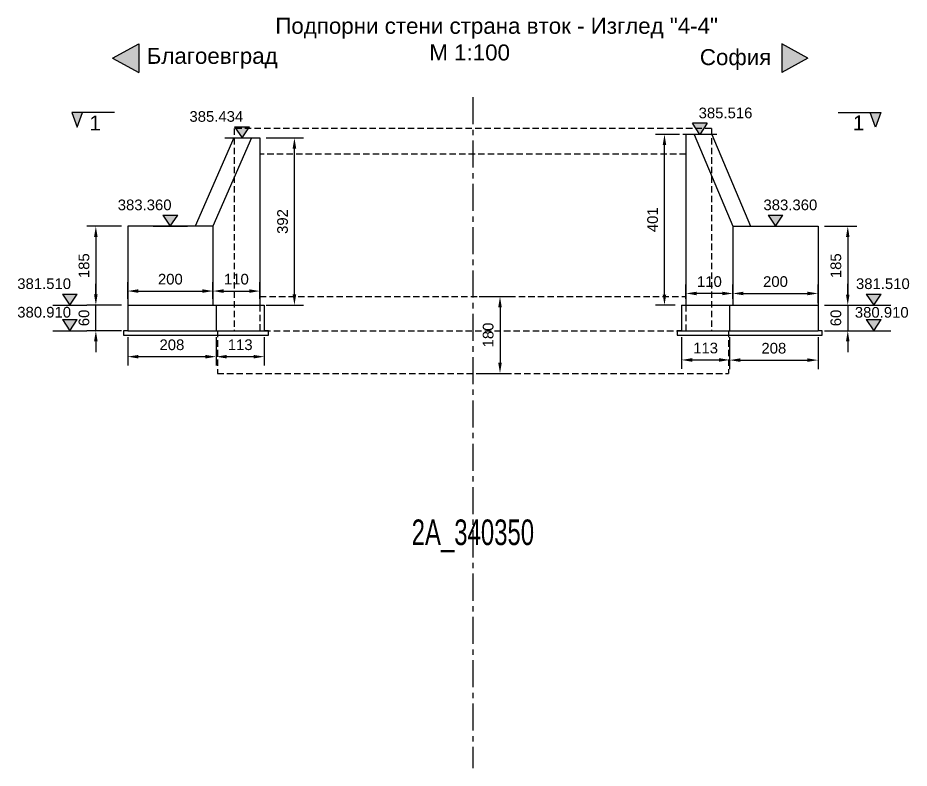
# Model space of a CAD drawing. Header units: centimetres. Extents: x 8495135 to 959133560, y 4530079 to 463453963.
# Drawn here: x 958987129 to 958989221, y 463396785 to 463398545 of the extents above; entities that cross this region are included whole.
import ezdxf
from ezdxf.enums import TextEntityAlignment as Align

# ---------------------------------------------------------------- set-up
doc = ezdxf.new("R2010")
doc.units = ezdxf.units.CM
doc.header["$LTSCALE"] = 0.1
for name, pattern in [('CENTER', [50.8, 31.75, -6.35, 6.35, -6.35]), ('CONTINU', [0]), ('DASHED', [0.75, 0.5, -0.25])]:
    doc.linetypes.add(name, pattern=pattern)
for name, color, linetype in [('40_PROFILE_NUMBER', 7, 'Continuous'), ('br_dimension', 1, 'Continuous'), ('br_hatch', 9, 'Continuous'), ('br_hatch_tumen', 8, 'Continuous'), ('br_view_yellow', 2, 'Continuous')]:
    doc.layers.add(name, color=color, linetype=linetype)
doc.styles.add('1-10 cm', font='arial.ttf', dxfattribs={"height": 2.5})
doc.styles.add('1-50 cm', font='arial.ttf', dxfattribs={"height": 12.5})
doc.styles.add('MM 1 to 100', font='arial.ttf', dxfattribs={"height": 25})
doc.styles.add('MM_ARIAL', font='arial.ttf')
doc.styles.add('PLATEIA', font='CGSAPPS.SHX')
doc.dimstyles.new('MM DIM 1 to 100', dxfattribs={"dimscale": 10, "dimtxt": 2.5, "dimasz": 2.5, "dimexe": 2.1, "dimexo": 1.5, "dimgap": 1.5, "dimtad": 1, "dimdec": 0, "dimdsep": 46, "dimtxsty": 'MM_ARIAL', "dimcen": 3, "dimclrd": 1, "dimclre": 1, "dimclrt": 7, "dimaunit": 2, "dimadec": 1, "dimazin": 0, "dimtp": 100, "dimtm": 3, "dimtfac": 1, "dimtdec": 0, "dimtix": 1, "dimtmove": 0, "dimatfit": 3, "dimfxl": 0, "dimtolj": 1, "dimtzin": 0, "dimarcsym": 0})

# ---------------------------------------------------------------- blocks, each defined once
blk = doc.blocks.new('*U226')
at = {"ltscale": 0.5}
blk.add_hatch(color=256, dxfattribs=at).paths.add_polyline_path([(-26.2, 39), (0, 0), (26.2, 39)])
for p, q in [((-26.2, 39), (26.2, 39)), ((-26.2, 39), (0, 0)), ((0, 0), (26.2, 39)), ((-60, 0), (0, 0)), ((0, 0), (60, 0))]:
    blk.add_line(p, q, dxfattribs=at)
at = {"color": 7, "ltscale": 0.5, "style": '1-10 cm'}
blk.add_attdef('1', text='', height=37.5, dxfattribs=at).set_placement((-90.4, 56.7), align=Align.CENTER)
blk = doc.blocks.new('*D362')
at = {"layer": 'br_hatch_tumen', "color": 1, "lineweight": -2, "transparency": 16777216}
for p, q in [((958988807.1, 463397885.9), (958988807.1, 463397919.4)), ((958989007.1, 463397875.9), (958989007.1, 463397919.4)), ((958988832.1, 463397898.4), (958988982.1, 463397898.4))]:
    blk.add_line(p, q, dxfattribs=at)
at = {"layer": 'br_hatch_tumen', "color": 1, "transparency": 16777216}
for points in [[(958988832.1, 463397902.5), (958988832.1, 463397894.2), (958988807.1, 463397898.4)], [(958988982.1, 463397902.5), (958988982.1, 463397894.2), (958989007.1, 463397898.4)]]:
    blk.add_solid(points, dxfattribs=at)
at = {"layer": 'br_hatch_tumen', "color": 7, "transparency": 16777216, "insert": (958988907.1, 463397926.1), "char_height": 25, "attachment_point": 5, "style": 'MM_ARIAL'}
blk.add_mtext('\\A1;200', dxfattribs=at)
blk = doc.blocks.new('*D383')
at = {"layer": 'br_hatch_tumen', "color": 1, "lineweight": -2, "transparency": 16777216}
for p, q in [((958989022.1, 463398055.9), (958989097.8, 463398055.9)), ((958989076.8, 463398030.9), (958989076.8, 463397895.9)), ((958989022.1, 463397870.9), (958989097.8, 463397870.9))]:
    blk.add_line(p, q, dxfattribs=at)
at = {"layer": 'br_hatch_tumen', "color": 1, "transparency": 16777216}
for points in [[(958989072.6, 463398030.9), (958989080.9, 463398030.9), (958989076.8, 463398055.9)], [(958989072.6, 463397895.9), (958989080.9, 463397895.9), (958989076.8, 463397870.9)]]:
    blk.add_solid(points, dxfattribs=at)
at = {"layer": 'br_hatch_tumen', "color": 7, "transparency": 16777216, "insert": (958989049, 463397963.4), "char_height": 25, "attachment_point": 5, "rotation": 90, "style": 'MM_ARIAL'}
blk.add_mtext('\\A1;185', dxfattribs=at)
blk = doc.blocks.new('*D384')
at = {"layer": 'br_hatch_tumen', "color": 1, "lineweight": -2, "transparency": 16777216}
for p, q in [((958989076.8, 463397895.9), (958989076.8, 463397920.9)), ((958989022.1, 463397870.9), (958989097.8, 463397870.9)), ((958989076.8, 463397870.9), (958989076.8, 463397810.9)), ((958989022.1, 463397810.9), (958989097.8, 463397810.9)), ((958989076.8, 463397785.9), (958989076.8, 463397760.9))]:
    blk.add_line(p, q, dxfattribs=at)
at = {"layer": 'br_hatch_tumen', "color": 1, "transparency": 16777216}
for points in [[(958989072.6, 463397895.9), (958989080.9, 463397895.9), (958989076.8, 463397870.9)], [(958989072.6, 463397785.9), (958989080.9, 463397785.9), (958989076.8, 463397810.9)]]:
    blk.add_solid(points, dxfattribs=at)
at = {"layer": 'br_hatch_tumen', "color": 7, "transparency": 16777216, "insert": (958989049, 463397840.9), "char_height": 25, "attachment_point": 5, "rotation": 90, "style": 'MM_ARIAL'}
blk.add_mtext('\\A1;60', dxfattribs=at)
blk = doc.blocks.new('*D385')
at = {"layer": 'br_hatch_tumen', "color": 1, "lineweight": -2, "transparency": 16777216}
for p, q in [((958987312.3, 463397896), (958987312.3, 463397921)), ((958987372.1, 463397871), (958987291.3, 463397871)), ((958987312.3, 463397810.9), (958987312.3, 463397871)), ((958987372.1, 463397810.9), (958987291.3, 463397810.9)), ((958987312.3, 463397785.9), (958987312.3, 463397760.9))]:
    blk.add_line(p, q, dxfattribs=at)
at = {"layer": 'br_hatch_tumen', "color": 1, "transparency": 16777216}
for points in [[(958987308.1, 463397896), (958987316.4, 463397896), (958987312.3, 463397871)], [(958987308.1, 463397785.9), (958987316.4, 463397785.9), (958987312.3, 463397810.9)]]:
    blk.add_solid(points, dxfattribs=at)
at = {"layer": 'br_hatch_tumen', "color": 7, "transparency": 16777216, "insert": (958987284.5, 463397841), "char_height": 25, "attachment_point": 5, "rotation": 90, "style": 'MM_ARIAL'}
blk.add_mtext('\\A1;60', dxfattribs=at)
blk = doc.blocks.new('*D403')
at = {"layer": 'br_hatch_tumen', "color": 1, "lineweight": -2, "transparency": 16777216}
for p, q in [((958987372.1, 463398055.9), (958987291.3, 463398055.9)), ((958987312.3, 463398030.9), (958987312.3, 463397896)), ((958987372.1, 463397871), (958987291.3, 463397871))]:
    blk.add_line(p, q, dxfattribs=at)
at = {"layer": 'br_hatch_tumen', "color": 1, "transparency": 16777216}
for points in [[(958987308.1, 463398030.9), (958987316.4, 463398030.9), (958987312.3, 463398055.9)], [(958987308.1, 463397896), (958987316.4, 463397896), (958987312.3, 463397871)]]:
    blk.add_solid(points, dxfattribs=at)
at = {"layer": 'br_hatch_tumen', "color": 7, "transparency": 16777216, "insert": (958987284.5, 463397963.5), "char_height": 25, "attachment_point": 5, "rotation": 90, "style": 'MM_ARIAL'}
blk.add_mtext('\\A1;185', dxfattribs=at)
blk = doc.blocks.new('*D404')
at = {"layer": 'br_hatch_tumen', "color": 1, "lineweight": -2, "transparency": 16777216}
for p, q in [((958987387.1, 463397886), (958987387.1, 463397925)), ((958987587.1, 463397886), (958987587.1, 463397925)), ((958987412.1, 463397904), (958987562.1, 463397904))]:
    blk.add_line(p, q, dxfattribs=at)
at = {"layer": 'br_hatch_tumen', "color": 1, "transparency": 16777216}
for points in [[(958987412.1, 463397908.2), (958987412.1, 463397899.8), (958987387.1, 463397904)], [(958987562.1, 463397908.2), (958987562.1, 463397899.8), (958987587.1, 463397904)]]:
    blk.add_solid(points, dxfattribs=at)
at = {"layer": 'br_hatch_tumen', "color": 7, "transparency": 16777216, "insert": (958987487.1, 463397931.8), "char_height": 25, "attachment_point": 5, "style": 'MM_ARIAL'}
blk.add_mtext('\\A1;200', dxfattribs=at)
blk = doc.blocks.new('*D405')
at = {"layer": 'br_hatch_tumen', "color": 1, "lineweight": -2, "transparency": 16777216}
for p, q in [((958987587.1, 463397886), (958987587.1, 463397925)), ((958987697.1, 463397886), (958987697.1, 463397925)), ((958987612.1, 463397904), (958987672.1, 463397904))]:
    blk.add_line(p, q, dxfattribs=at)
at = {"layer": 'br_hatch_tumen', "color": 1, "transparency": 16777216}
for points in [[(958987612.1, 463397908.2), (958987612.1, 463397899.8), (958987587.1, 463397904)], [(958987672.1, 463397908.2), (958987672.1, 463397899.8), (958987697.1, 463397904)]]:
    blk.add_solid(points, dxfattribs=at)
at = {"layer": 'br_hatch_tumen', "color": 7, "transparency": 16777216, "insert": (958987642.1, 463397931.8), "char_height": 25, "attachment_point": 5, "style": 'MM_ARIAL'}
blk.add_mtext('\\A1;110', dxfattribs=at)
blk = doc.blocks.new('*D406')
at = {"layer": 'br_hatch_tumen', "color": 1, "lineweight": -2, "transparency": 16777216}
for p, q in [((958987387.1, 463397795.9), (958987387.1, 463397729.1)), ((958987594.6, 463397795.9), (958987594.6, 463397729.1)), ((958987412.1, 463397750.1), (958987569.6, 463397750.1))]:
    blk.add_line(p, q, dxfattribs=at)
at = {"layer": 'br_hatch_tumen', "color": 1, "transparency": 16777216}
for points in [[(958987412.1, 463397754.2), (958987412.1, 463397745.9), (958987387.1, 463397750.1)], [(958987569.6, 463397754.2), (958987569.6, 463397745.9), (958987594.6, 463397750.1)]]:
    blk.add_solid(points, dxfattribs=at)
at = {"layer": 'br_hatch_tumen', "color": 7, "transparency": 16777216, "insert": (958987490.8, 463397777.8), "char_height": 25, "attachment_point": 5, "style": 'MM_ARIAL'}
blk.add_mtext('\\A1;208', dxfattribs=at)
blk = doc.blocks.new('*D407')
at = {"layer": 'br_hatch_tumen', "color": 1, "lineweight": -2, "transparency": 16777216}
for p, q in [((958987594.6, 463397795.9), (958987594.6, 463397729.1)), ((958987707.5, 463397795.9), (958987707.5, 463397729.1)), ((958987619.6, 463397750.1), (958987682.5, 463397750.1))]:
    blk.add_line(p, q, dxfattribs=at)
at = {"layer": 'br_hatch_tumen', "color": 1, "transparency": 16777216}
for points in [[(958987619.6, 463397754.2), (958987619.6, 463397745.9), (958987594.6, 463397750.1)], [(958987682.5, 463397754.2), (958987682.5, 463397745.9), (958987707.5, 463397750.1)]]:
    blk.add_solid(points, dxfattribs=at)
at = {"layer": 'br_hatch_tumen', "color": 7, "transparency": 16777216, "insert": (958987651, 463397777.9), "char_height": 25, "attachment_point": 5, "style": 'MM_ARIAL'}
blk.add_mtext('\\A1;113', dxfattribs=at)
blk = doc.blocks.new('*D408')
at = {"layer": 'br_hatch_tumen', "color": 1, "lineweight": -2, "transparency": 16777216}
for p, q in [((958987712.1, 463398263.3), (958987799.3, 463398263.3)), ((958987778.3, 463397896), (958987778.3, 463398238.3)), ((958987712.1, 463397871), (958987799.3, 463397871))]:
    blk.add_line(p, q, dxfattribs=at)
at = {"layer": 'br_hatch_tumen', "color": 1, "transparency": 16777216}
for points in [[(958987774.1, 463398238.3), (958987782.5, 463398238.3), (958987778.3, 463398263.3)], [(958987774.1, 463397896), (958987782.5, 463397896), (958987778.3, 463397871)]]:
    blk.add_solid(points, dxfattribs=at)
at = {"layer": 'br_hatch_tumen', "color": 7, "transparency": 16777216, "insert": (958987750.5, 463398067.2), "char_height": 25, "attachment_point": 5, "rotation": 90, "style": 'MM_ARIAL'}
blk.add_mtext('\\A1;392', dxfattribs=at)
blk = doc.blocks.new('*U409')
at = {"ltscale": 0.5}
blk.add_hatch(color=256, dxfattribs=at).paths.add_polyline_path([(-26.2, 39), (0, 0), (26.2, 39)])
for p, q in [((-26.2, 39), (26.2, 39)), ((-26.2, 39), (0, 0)), ((0, 0), (26.2, 39)), ((-60, 0), (0, 0)), ((0, 0), (60, 0))]:
    blk.add_line(p, q, dxfattribs=at)
at = {"color": 7, "ltscale": 0.5, "style": '1-10 cm'}
blk.add_attdef('1', text='', height=37.5, dxfattribs=at).set_placement((-90.4, 46.5), align=Align.CENTER)
blk = doc.blocks.new('*U410')
at = {"ltscale": 0.5}
blk.add_hatch(color=256, dxfattribs=at).paths.add_polyline_path([(-26.2, 39), (0, 0), (26.2, 39)])
for p, q in [((-26.2, 39), (26.2, 39)), ((-26.2, 39), (0, 0)), ((0, 0), (26.2, 39)), ((-60, 0), (0, 0)), ((0, 0), (60, 0))]:
    blk.add_line(p, q, dxfattribs=at)
at = {"color": 7, "ltscale": 0.5, "style": '1-10 cm'}
blk.add_attdef('1', text='', height=37.5, dxfattribs=at).set_placement((32.1, 56.7), align=Align.CENTER)
blk = doc.blocks.new('*U411')
at = {"ltscale": 0.5}
blk.add_hatch(color=256, dxfattribs=at).paths.add_polyline_path([(-26.2, 39), (0, 0), (26.2, 39)])
for p, q in [((-26.2, 39), (26.2, 39)), ((-26.2, 39), (0, 0)), ((0, 0), (26.2, 39)), ((-60, 0), (0, 0)), ((0, 0), (60, 0))]:
    blk.add_line(p, q, dxfattribs=at)
at = {"color": 7, "ltscale": 0.5, "style": '1-10 cm'}
blk.add_attdef('1', text='', height=37.5, dxfattribs=at).set_placement((28.2, 46), align=Align.CENTER)
blk = doc.blocks.new('*U412')
at = {"ltscale": 0.5}
blk.add_hatch(color=256, dxfattribs=at).paths.add_polyline_path([(-26.2, 39), (0, 0), (26.2, 39)])
for p, q in [((-26.2, 39), (26.2, 39)), ((-26.2, 39), (0, 0)), ((0, 0), (26.2, 39)), ((-60, 0), (0, 0)), ((0, 0), (60, 0))]:
    blk.add_line(p, q, dxfattribs=at)
at = {"color": 7, "ltscale": 0.5, "style": '1-10 cm'}
blk.add_attdef('1', text='', height=37.5, dxfattribs=at).set_placement((52.5, 56.7), align=Align.CENTER)
blk = doc.blocks.new('*D413')
at = {"layer": 'br_hatch_tumen', "color": 1, "lineweight": -2, "transparency": 16777216}
for p, q in [((958988697.1, 463397885.9), (958988697.1, 463397919.4)), ((958988807.1, 463397885.9), (958988807.1, 463397919.4)), ((958988782.1, 463397898.4), (958988722.1, 463397898.4))]:
    blk.add_line(p, q, dxfattribs=at)
at = {"layer": 'br_hatch_tumen', "color": 1, "transparency": 16777216}
for points in [[(958988722.1, 463397902.5), (958988722.1, 463397894.2), (958988697.1, 463397898.4)], [(958988782.1, 463397902.5), (958988782.1, 463397894.2), (958988807.1, 463397898.4)]]:
    blk.add_solid(points, dxfattribs=at)
at = {"layer": 'br_hatch_tumen', "color": 7, "transparency": 16777216, "insert": (958988752.1, 463397926.1), "char_height": 25, "attachment_point": 5, "style": 'MM_ARIAL'}
blk.add_mtext('\\A1;110', dxfattribs=at)
blk = doc.blocks.new('*D414')
at = {"layer": 'br_hatch_tumen', "color": 1, "lineweight": -2, "transparency": 16777216}
for p, q in [((958988686.7, 463397795.9), (958988686.7, 463397721.4)), ((958988799.5, 463397795.9), (958988799.5, 463397721.4)), ((958988711.7, 463397742.4), (958988774.5, 463397742.4))]:
    blk.add_line(p, q, dxfattribs=at)
at = {"layer": 'br_hatch_tumen', "color": 1, "transparency": 16777216}
for points in [[(958988711.7, 463397746.6), (958988711.7, 463397738.2), (958988686.7, 463397742.4)], [(958988774.5, 463397746.6), (958988774.5, 463397738.2), (958988799.5, 463397742.4)]]:
    blk.add_solid(points, dxfattribs=at)
at = {"layer": 'br_hatch_tumen', "color": 7, "transparency": 16777216, "insert": (958988743.1, 463397770.2), "char_height": 25, "attachment_point": 5, "style": 'MM_ARIAL'}
blk.add_mtext('\\A1;113', dxfattribs=at)
blk = doc.blocks.new('*D415')
at = {"layer": 'br_hatch_tumen', "color": 1, "lineweight": -2, "transparency": 16777216}
for p, q in [((958988799.5, 463397795.9), (958988799.5, 463397721)), ((958989007.1, 463397795.9), (958989007.1, 463397721)), ((958988824.5, 463397742), (958988982.1, 463397742))]:
    blk.add_line(p, q, dxfattribs=at)
at = {"layer": 'br_hatch_tumen', "color": 1, "transparency": 16777216}
for points in [[(958988824.5, 463397746.2), (958988824.5, 463397737.9), (958988799.5, 463397742)], [(958988982.1, 463397746.2), (958988982.1, 463397737.9), (958989007.1, 463397742)]]:
    blk.add_solid(points, dxfattribs=at)
at = {"layer": 'br_hatch_tumen', "color": 7, "transparency": 16777216, "insert": (958988903.3, 463397769.8), "char_height": 25, "attachment_point": 5, "style": 'MM_ARIAL'}
blk.add_mtext('\\A1;208', dxfattribs=at)
blk = doc.blocks.new('*U149')
at = {"linetype": 'CONTINU', "ltscale": 0.5}
blk.add_hatch(color=256, dxfattribs=at).paths.add_polyline_path([(-131.2, -52.5), (-150, 0), (-112.5, 0)])
at = {"ltscale": 0.5}
blk.add_line((0, 0), (-150, 0), dxfattribs=at)
at = {"lineweight": -3, "ltscale": 0.5}
for p, q in [((-150, 0), (-131.2, -52.5)), ((-131.2, -52.5), (-112.5, 0))]:
    blk.add_line(p, q, dxfattribs=at)
at = {"color": 7, "ltscale": 0.5, "style": '1-50 cm'}
blk.add_attdef('1', text='', height=52.5, dxfattribs=at).set_placement((-68.6, -37.6), align=Align.MIDDLE_CENTER)
blk = doc.blocks.new('*U148')
at = {"linetype": 'CONTINU', "ltscale": 0.5}
blk.add_hatch(color=256, dxfattribs=at).paths.add_polyline_path([(-131.2, -52.5), (-150, 0), (-112.5, 0)])
at = {"ltscale": 0.5}
blk.add_line((0, 0), (-150, 0), dxfattribs=at)
at = {"lineweight": -3, "ltscale": 0.5}
for p, q in [((-150, 0), (-131.2, -52.5)), ((-131.2, -52.5), (-112.5, 0))]:
    blk.add_line(p, q, dxfattribs=at)
at = {"color": 7, "ltscale": 0.5, "style": '1-50 cm'}
blk.add_attdef('1', text='', height=52.5, dxfattribs=at).set_placement((-66.9, -37.2), align=Align.MIDDLE_CENTER)
blk = doc.blocks.new('*D672')
at = {"layer": 'br_hatch_tumen', "color": 1, "lineweight": -2, "transparency": 16777216}
for p, q in [((958988682.1, 463398271.6), (958988625.7, 463398271.6)), ((958988646.7, 463397895.9), (958988646.7, 463398246.6)), ((958988671.7, 463397870.9), (958988625.7, 463397870.9))]:
    blk.add_line(p, q, dxfattribs=at)
at = {"layer": 'br_hatch_tumen', "color": 1, "transparency": 16777216}
for points in [[(958988642.5, 463398246.6), (958988650.8, 463398246.6), (958988646.7, 463398271.6)], [(958988642.5, 463397895.9), (958988650.8, 463397895.9), (958988646.7, 463397870.9)]]:
    blk.add_solid(points, dxfattribs=at)
at = {"layer": 'br_hatch_tumen', "color": 7, "transparency": 16777216, "insert": (958988618.9, 463398071.3), "char_height": 25, "attachment_point": 5, "rotation": 90, "style": 'MM_ARIAL'}
blk.add_mtext('\\A1;401', dxfattribs=at)
blk = doc.blocks.new('*D829')
at = {"layer": 'br_hatch_tumen', "color": 1, "lineweight": -2, "transparency": 16777216}
for p, q in [((958988212.1, 463397890.9), (958988281.7, 463397890.9)), ((958988260.7, 463397865.9), (958988260.7, 463397735.9)), ((958988212.1, 463397710.9), (958988281.7, 463397710.9))]:
    blk.add_line(p, q, dxfattribs=at)
at = {"layer": 'br_hatch_tumen', "color": 1, "transparency": 16777216}
for points in [[(958988256.6, 463397865.9), (958988264.9, 463397865.9), (958988260.7, 463397890.9)], [(958988256.6, 463397735.9), (958988264.9, 463397735.9), (958988260.7, 463397710.9)]]:
    blk.add_solid(points, dxfattribs=at)
at = {"layer": 'br_hatch_tumen', "color": 7, "transparency": 16777216, "insert": (958988233, 463397800.9), "char_height": 25, "attachment_point": 5, "rotation": 90, "style": 'MM_ARIAL'}
blk.add_mtext('\\A1;180', dxfattribs=at)

msp = doc.modelspace()

# ---------------------------------------------------------------- hatches: boundary and pattern name
at = {"layer": 'br_hatch', "ltscale": 0.5}
h = msp.add_hatch(color=256, dxfattribs=at)
h.dxf.hatch_style = 1
h.paths.add_polyline_path([(958987413.24, 463398416.69), (958987413.24, 463398483.84), (958987351.75, 463398450.27)])
h = msp.add_hatch(color=256, dxfattribs=at)
h.dxf.hatch_style = 1
h.paths.add_polyline_path([(958988921.72, 463398416.69), (958988921.72, 463398483.84), (958988983.21, 463398450.27)])

# ---------------------------------------------------------------- linework, layer by layer
at = {"layer": 'br_dimension', "linetype": 'CENTER', "ltscale": 20}
msp.add_line((958988197.07, 463398358.71), (958988197.07, 463396784.65), dxfattribs=at)
at = {"layer": 'br_dimension', "ltscale": 0.5}
for points in [[(958987387.07, 463397810.93), (958987377.07, 463397810.93), (958987377.07, 463397800.93), (958987707.47, 463397800.93), (958987717.47, 463397800.93), (958987717.47, 463397810.93), (958987707.47, 463397810.93)], [(958988686.67, 463397810.93), (958988676.67, 463397810.93), (958988676.67, 463397800.93), (958989007.07, 463397800.93), (958989017.07, 463397800.93), (958989017.07, 463397810.93), (958989007.07, 463397810.93)]]:
    msp.add_lwpolyline(points, dxfattribs=at)
at = {"layer": 'br_hatch', "ltscale": 0.5}
for p, q in [((958987351.75, 463398450.27), (958987413.24, 463398483.84)), ((958987413.24, 463398483.84), (958987413.24, 463398416.69)), ((958988921.72, 463398483.84), (958988921.72, 463398416.69)), ((958988983.21, 463398450.27), (958988921.72, 463398483.84)), ((958987351.75, 463398450.27), (958987413.24, 463398416.69)), ((958988983.21, 463398450.27), (958988921.72, 463398416.69))]:
    msp.add_line(p, q, dxfattribs=at)
at = {"layer": 'br_hatch_tumen', "linetype": 'DASHED', "ltscale": 300}
for p, q in [((958988757.07, 463398285.27), (958987637.07, 463398285.27)), ((958987637.07, 463398285.27), (958987637.07, 463397810.93)), ((958988757.07, 463398285.27), (958988757.07, 463397810.93)), ((958988697.07, 463398225.27), (958987697.07, 463398225.27)), ((958987697.07, 463397890.93), (958988697.07, 463397890.93)), ((958987697.07, 463397871.01), (958987697.07, 463397810.93)), ((958988697.07, 463397870.93), (958988697.07, 463397810.93)), ((958987597.47, 463397810.93), (958987597.47, 463397710.93)), ((958987707.47, 463397810.93), (958988686.67, 463397810.93)), ((958988796.67, 463397810.93), (958988796.67, 463397710.93)), ((958987597.47, 463397710.93), (958988796.67, 463397710.93))]:
    msp.add_line(p, q, dxfattribs=at)
at = {"layer": 'br_view_yellow'}
for p, q in [((958987636.21, 463398263.33), (958987545.46, 463398055.93)), ((958987677.82, 463398263.33), (958987587.07, 463398055.93)), ((958987636.21, 463398263.33), (958987697.07, 463398263.33)), ((958987697.07, 463398263.33), (958987697.07, 463397871.01)), ((958988697.07, 463398271.6), (958988697.07, 463397870.93)), ((958988757.92, 463398271.6), (958988697.07, 463398271.6)), ((958988716.32, 463398271.6), (958988807.07, 463398055.93)), ((958988757.92, 463398271.6), (958988848.67, 463398055.93)), ((958987387.07, 463398055.93), (958987387.07, 463397810.93)), ((958987587.07, 463398055.93), (958987387.07, 463398055.93)), ((958987587.07, 463398055.93), (958987587.07, 463397871.01)), ((958988807.07, 463398055.93), (958988807.07, 463397870.93)), ((958988807.07, 463398055.93), (958989007.07, 463398055.93)), ((958989007.07, 463398055.93), (958989007.07, 463397810.93)), ((958987387.07, 463397871.01), (958987707.47, 463397871.01)), ((958987594.61, 463397871.01), (958987594.61, 463397810.93)), ((958987707.47, 463397871.01), (958987707.47, 463397810.93)), ((958988686.67, 463397870.93), (958988686.67, 463397810.93)), ((958988686.67, 463397870.93), (958989007.07, 463397870.93)), ((958988799.53, 463397870.93), (958988799.53, 463397810.93)), ((958987387.07, 463397810.93), (958987707.47, 463397810.93)), ((958988686.67, 463397810.93), (958989007.07, 463397810.93))]:
    msp.add_line(p, q, dxfattribs=at)

# ---------------------------------------------------------------- block references
at = {"layer": 'br_dimension', "xscale": 0.66667, "yscale": 0.66667, "zscale": 0.66667}
msp.add_blockref('*U149', (958987356.26, 463398323.33), dxfattribs=at).add_auto_attribs({'1': '1'})
at = {"layer": 'br_dimension', "ltscale": 0.5, "xscale": 0.666667, "yscale": 0.666667, "zscale": 0.666667, "rotation": 3.101571329105025e-05}
for name, p, values in [('*U226', (958987655.27, 463398263.33), {'1': '385.434'}), ('*U226', (958987487.07, 463398055.93), {'1': '383.360'}), ('*U412', (958988907.07, 463398055.93), {'1': '383.360'}), ('*U226', (958987251.27, 463397871.01), {'1': '381.510'}), ('*U410', (958989137.76, 463397870.93), {'1': '381.510'}), ('*U409', (958987251.27, 463397810.93), {'1': '380.910'}), ('*U411', (958989137.76, 463397810.93), {'1': '380.910'})]:
    msp.add_blockref(name, p, dxfattribs=at).add_auto_attribs(values)
at = {"layer": 'br_dimension', "ltscale": 0.5}
ref = msp.add_blockref('*U226', (958988729.51, 463398271.6), dxfattribs=dict(at, xscale=-0.6666669994593644, yscale=0.666667, zscale=0.666667, rotation=359.9999689842867))
ref.add_attrib('1', '385.516', dxfattribs={"layer": '0', "color": 7, "ltscale": 0.5, "height": 25, "rotation": 359.99997, "style": '1-10 cm'}).set_placement((958988789.93, 463398309.43), align=Align.CENTER)
at = {"layer": 'br_dimension'}
ref = msp.add_blockref('*U148', (958989054.13, 463398323.33), dxfattribs=dict(at, xscale=-0.66667, yscale=0.66667, zscale=0.66667))
ref.add_attrib('1', '1', dxfattribs={"layer": '0', "color": 7, "ltscale": 0.5, "height": 35, "style": '1-50 cm'}).set_placement((958989102.42, 463398298.51), align=Align.MIDDLE_CENTER)

# ---------------------------------------------------------------- texts
at = {"layer": '40_PROFILE_NUMBER', "style": 'PLATEIA', "width": 0.7}
msp.add_text('2A_340350', height=60, dxfattribs=at).set_placement((958988197.07, 463397308.12), align=Align.CENTER)
at = {"layer": 'br_hatch', "ltscale": 0.5, "style": 'MM 1 to 100'}
msp.add_text('Благоевград', height=37.5, dxfattribs=at).set_placement((958987738.86, 463398455.85), align=Align.MIDDLE_RIGHT)
msp.add_text('София', height=37.5, dxfattribs=at).set_placement((958988729.66, 463398452.88), align=Align.MIDDLE_LEFT)
at = {"layer": 'br_view_yellow', "insert": (958987691.75, 463398545.06), "char_height": 37.5, "width": 1200.7651, "attachment_point": 1, "style": 'MM 1 to 100'}
msp.add_mtext('\\pi41.67;Подпорни стени страна вток - Изглед "4-4"\\P\\pi403.1;М 1:100', dxfattribs=at)

# ---------------------------------------------------------------- dimensions: what is measured, and where the dimension line sits
at = {"layer": 'br_hatch_tumen'}
for base, p1, p2, picture, middle in [((958987778.3, 463398263.33), (958987697.07, 463397871.01), (958987697.07, 463398263.33), '*D408', (958987750.52, 463398067.17)), ((958988646.66, 463398271.6), (958988686.67, 463397870.93), (958988697.07, 463398271.6), '*D672', (958988618.89, 463398071.27)), ((958987312.27, 463397871.01), (958987387.07, 463398055.93), (958987387.07, 463397871.01), '*D403', (958987284.51, 463397963.47)), ((958989076.76, 463397870.93), (958989007.07, 463398055.93), (958989007.07, 463397870.93), '*D383', (958989049, 463397963.43)), ((958987312.27, 463397871.01), (958987387.07, 463397810.93), (958987387.07, 463397871.01), '*D385', (958987284.51, 463397840.97)), ((958989076.76, 463397810.93), (958989007.07, 463397870.93), (958989007.07, 463397810.93), '*D384', (958989049, 463397840.93)), ((958988260.73, 463397710.93), (958988197.07, 463397890.93), (958988197.07, 463397710.93), '*D829', (958988232.97, 463397800.93))]:
    dim = msp.add_linear_dim(base=base, p1=p1, p2=p2, angle=90, dimstyle='MM DIM 1 to 100', dxfattribs=at)
    dim.commit()
    dim.dimension.update_dxf_attribs({"geometry": picture, "text_midpoint": middle})
for base, p1, p2, picture, middle in [((958987587.07, 463397904), (958987387.07, 463397871.01), (958987587.07, 463397871.01), '*D404', (958987487.07, 463397931.77)), ((958987697.07, 463397904), (958987587.07, 463397871.01), (958987697.07, 463397871.01), '*D405', (958987642.07, 463397931.77)), ((958988697.07, 463397898.35), (958988807.07, 463397870.93), (958988697.07, 463397870.93), '*D413', (958988752.07, 463397926.12)), ((958989007.07, 463397898.35), (958988807.07, 463397870.93), (958989007.07, 463397860.93), '*D362', (958988907.07, 463397926.12)), ((958987594.61, 463397750.08), (958987387.07, 463397810.93), (958987594.61, 463397810.93), '*D406', (958987490.84, 463397777.84)), ((958987707.47, 463397750.08), (958987594.61, 463397810.93), (958987707.47, 463397810.93), '*D407', (958987651.04, 463397777.85)), ((958988799.53, 463397742.39), (958988686.67, 463397810.93), (958988799.53, 463397810.93), '*D414', (958988743.1, 463397770.16)), ((958989007.07, 463397742.02), (958988799.53, 463397810.93), (958989007.07, 463397810.93), '*D415', (958988903.3, 463397769.79))]:
    dim = msp.add_linear_dim(base=base, p1=p1, p2=p2, dimstyle='MM DIM 1 to 100', dxfattribs=at)
    dim.commit()
    dim.dimension.update_dxf_attribs({"geometry": picture, "text_midpoint": middle})

doc.saveas('drawing.dxf')
